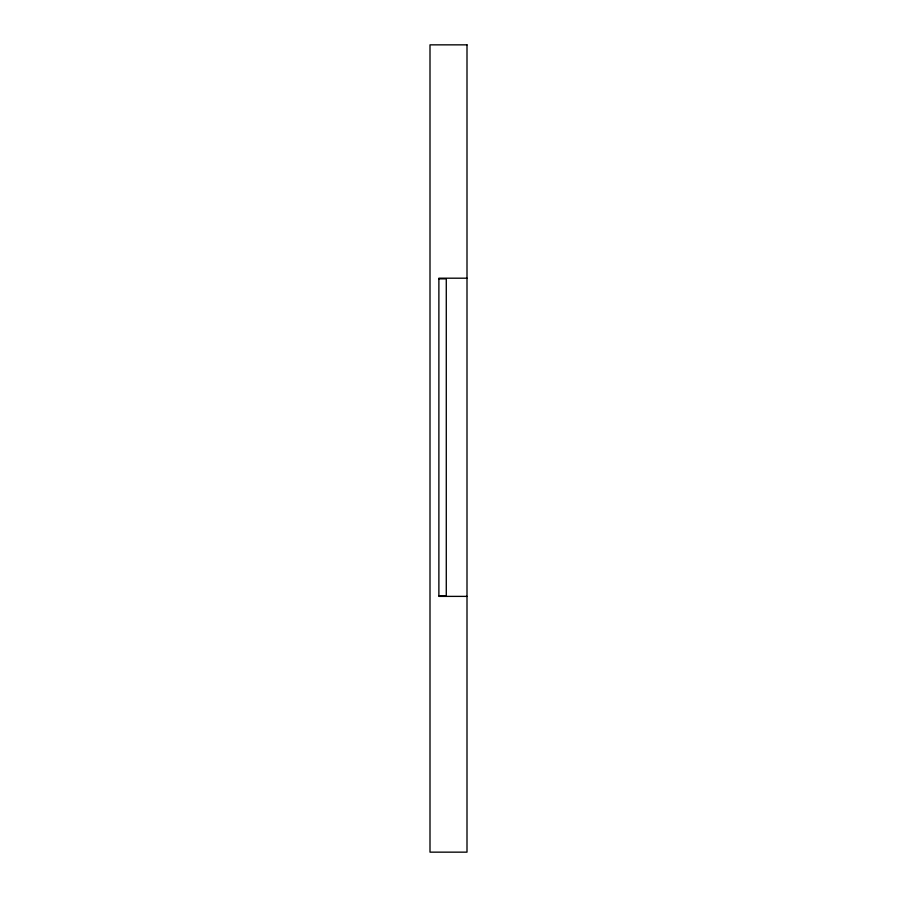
<?xml version="1.0" encoding="UTF-8"?>
<svg xmlns="http://www.w3.org/2000/svg" width="897" height="897" viewBox="0 0 897 897"><rect width="100%" height="100%" fill="white"/><g stroke="black" fill="none" stroke-linecap="round" stroke-linejoin="round"><path stroke-width="1.35" d="M467.001 278.193L438.88 278.193L438.88 596.382L467.001 596.382M438.88 278.844L446.28 278.844L446.28 595.731L438.88 595.731M467.001 44.85L429.999 44.85L429.999 852.15L467.001 852.15L467.001 44.85"/></g></svg>
